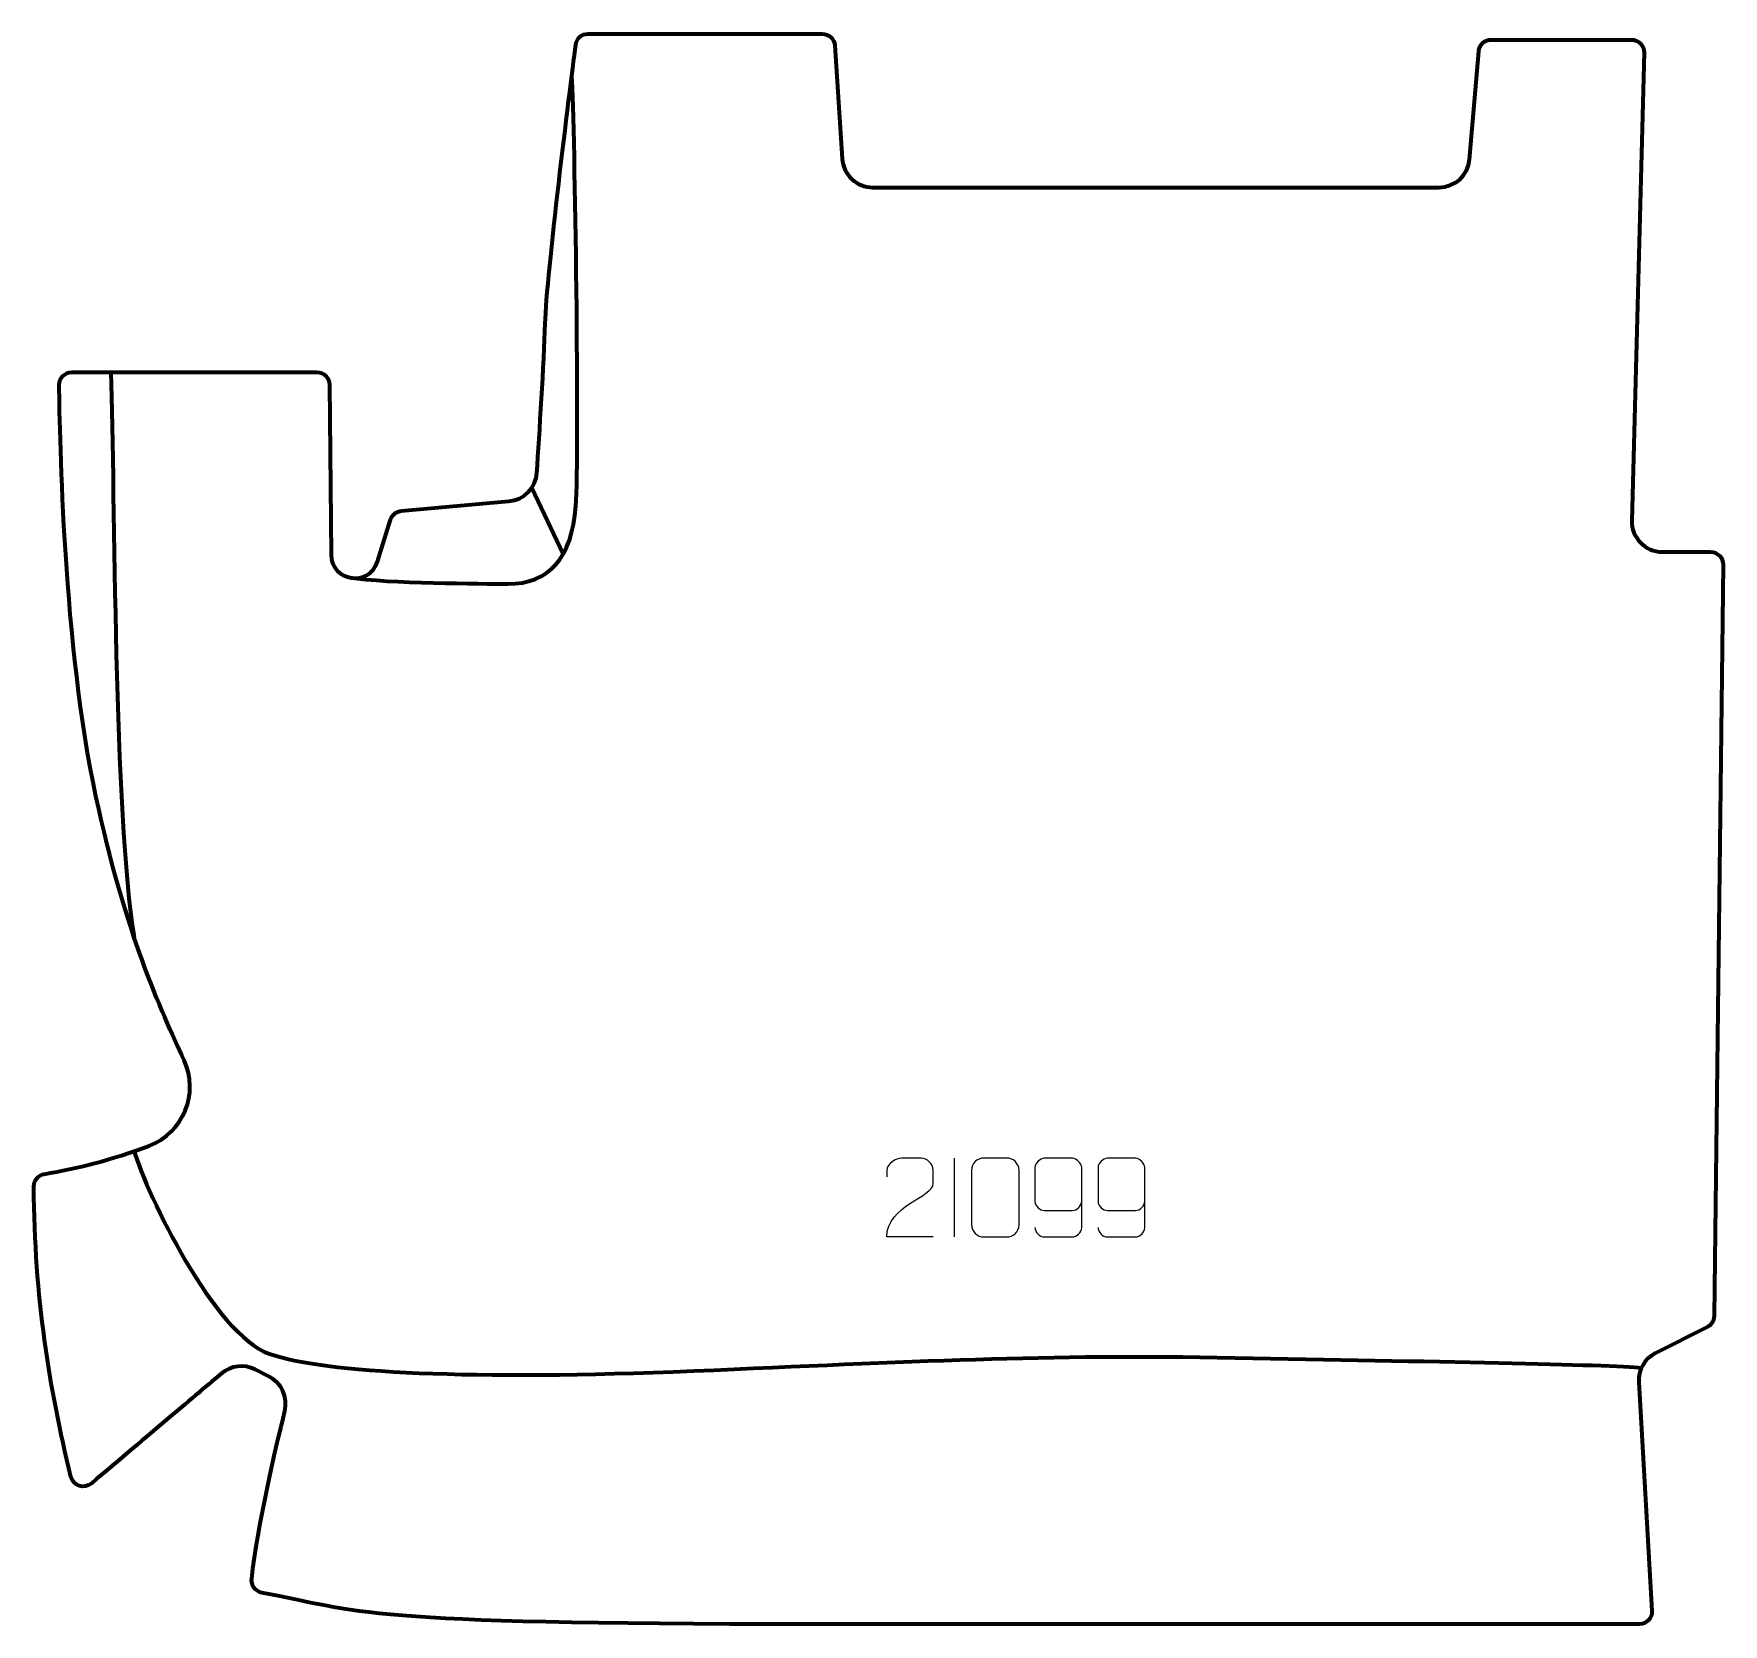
# Model space of a CAD drawing. Header units: millimetres. Extents: x -268 to 268, y -252 to 252.
import ezdxf

# ---------------------------------------------------------------- set-up
doc = ezdxf.new("R2010")
doc.units = ezdxf.units.MM
doc.header["$MEASUREMENT"] = 0
for name, color, linetype in [('layer 1', 7, 'Continuous'), ('layer 2', 7, 'Continuous'), ('layer 3', 7, 'Continuous')]:
    doc.layers.add(name, color=color, linetype=linetype)

msp = doc.modelspace()

# ---------------------------------------------------------------- linework, layer by layer
at = {"layer": 'layer 1', "color": 250, "lineweight": 9}
for points, knots in [([(17.3739, -129.2736), (12.4595, -129.2733), (7.5451, -129.2733), (2.631, -129.2736), (2.631, -129.2736), (2.631, -119.3413), (17.282, -116.7001), (17.3739, -112.3898), (17.3739, -112.3898), (17.3736, -110.9657), (17.3736, -109.542), (17.3739, -108.1187), (17.3739, -108.1187), (17.357, -106.0416), (15.2342, -104.3168), (13.5632, -104.2995), (13.5632, -104.2995), (11.49, -104.2999), (9.4171, -104.2999), (7.3447, -104.2995), (7.3447, -104.2995), (5.5226, -104.283), (2.6979, -106.0751), (2.631, -108.1687), (2.631, -108.1687), (2.631, -108.1687), (2.631, -110.2235), (2.631, -110.2235)], [0, 0, 0, 0, 0.125, 0.125, 0.125, 0.125, 0.25, 0.25, 0.25, 0.25, 0.375, 0.375, 0.375, 0.375, 0.5, 0.5, 0.5, 0.5, 0.625, 0.625, 0.625, 0.625, 0.75, 0.75, 0.75, 0.75, 1, 1, 1, 1]), ([(33.4219, -104.2872), (35.788, -104.2872), (38.1545, -104.2872), (40.521, -104.2872), (40.521, -104.2872), (42.5015, -104.2516), (44.5275, -105.7459), (44.5546, -108.188), (44.5546, -108.188), (44.5542, -113.9454), (44.5542, -119.7032), (44.5546, -125.4614), (44.5546, -125.4614), (44.4125, -127.789), (42.7061, -129.2713), (40.521, -129.2821), (40.521, -129.2821), (38.1486, -129.2817), (35.7762, -129.2817), (33.4042, -129.2821), (33.4042, -129.2821), (31.4457, -129.3877), (29.4393, -127.4998), (29.4507, -125.4788), (29.4507, -125.4788), (29.4511, -119.6982), (29.4511, -113.9179), (29.4507, -108.1381), (29.4507, -108.1381), (29.455, -105.9961), (31.2321, -104.2736), (33.4219, -104.2872)], [0, 0, 0, 0, 0.11111111, 0.11111111, 0.11111111, 0.11111111, 0.22222222, 0.22222222, 0.22222222, 0.22222222, 0.33333333, 0.33333333, 0.33333333, 0.33333333, 0.44444444, 0.44444444, 0.44444444, 0.44444444, 0.55555556, 0.55555556, 0.55555556, 0.55555556, 0.66666667, 0.66666667, 0.66666667, 0.66666667, 0.77777778, 0.77777778, 0.77777778, 0.77777778, 1, 1, 1, 1]), ([(49.5726, -126.3272), (49.5967, -127.6667), (50.9529, -129.32), (52.5248, -129.2856), (52.5248, -129.2856), (55.5096, -129.2853), (58.4948, -129.2853), (61.4802, -129.2856), (61.4802, -129.2856), (62.6993, -129.3006), (64.4275, -127.863), (64.4325, -126.3272), (64.4325, -126.3272), (64.4322, -119.9668), (64.4322, -113.606), (64.4325, -107.2452), (64.4325, -107.2452), (64.4278, -106.0823), (62.6993, -104.3112), (61.4802, -104.2868), (61.4802, -104.2868), (58.4948, -104.2871), (55.5096, -104.2871), (52.5248, -104.2868), (52.5248, -104.2868), (51.2467, -104.3306), (49.577, -105.9451), (49.5726, -107.2452), (49.5726, -107.2452), (49.5726, -110.8286), (49.5726, -114.4116), (49.5726, -117.9944), (49.5726, -117.9944), (49.6111, -119.4726), (51.1938, -120.9055), (52.5248, -120.9034), (52.5248, -120.9034), (55.5096, -120.9037), (58.4948, -120.9037), (61.4802, -120.9034), (61.4802, -120.9034), (62.8097, -120.9084), (64.4527, -119.4012), (64.411, -117.9726)], [0, 0, 0, 0, 0.08333333, 0.08333333, 0.08333333, 0.08333333, 0.16666667, 0.16666667, 0.16666667, 0.16666667, 0.25, 0.25, 0.25, 0.25, 0.33333333, 0.33333333, 0.33333333, 0.33333333, 0.41666667, 0.41666667, 0.41666667, 0.41666667, 0.5, 0.5, 0.5, 0.5, 0.58333333, 0.58333333, 0.58333333, 0.58333333, 0.66666667, 0.66666667, 0.66666667, 0.66666667, 0.75, 0.75, 0.75, 0.75, 0.83333333, 0.83333333, 0.83333333, 0.83333333, 1, 1, 1, 1]), ([(69.5726, -126.3272), (69.5967, -127.6667), (70.9529, -129.32), (72.5248, -129.2856), (72.5248, -129.2856), (75.5096, -129.2853), (78.4948, -129.2853), (81.4802, -129.2856), (81.4802, -129.2856), (82.6993, -129.3006), (84.4275, -127.863), (84.4325, -126.3272), (84.4325, -126.3272), (84.4322, -119.9668), (84.4322, -113.606), (84.4325, -107.2452), (84.4325, -107.2452), (84.4278, -106.0823), (82.6993, -104.3112), (81.4802, -104.2868), (81.4802, -104.2868), (78.4948, -104.2871), (75.5096, -104.2871), (72.5248, -104.2868), (72.5248, -104.2868), (71.2467, -104.3306), (69.577, -105.9451), (69.5726, -107.2452), (69.5726, -107.2452), (69.5726, -110.8286), (69.5726, -114.4116), (69.5726, -117.9944), (69.5726, -117.9944), (69.6111, -119.4726), (71.1938, -120.9055), (72.5248, -120.9034), (72.5248, -120.9034), (75.5096, -120.9037), (78.4948, -120.9037), (81.4802, -120.9034), (81.4802, -120.9034), (82.8097, -120.9084), (84.4527, -119.4012), (84.411, -117.9726)], [0, 0, 0, 0, 0.08333333, 0.08333333, 0.08333333, 0.08333333, 0.16666667, 0.16666667, 0.16666667, 0.16666667, 0.25, 0.25, 0.25, 0.25, 0.33333333, 0.33333333, 0.33333333, 0.33333333, 0.41666667, 0.41666667, 0.41666667, 0.41666667, 0.5, 0.5, 0.5, 0.5, 0.58333333, 0.58333333, 0.58333333, 0.58333333, 0.66666667, 0.66666667, 0.66666667, 0.66666667, 0.75, 0.75, 0.75, 0.75, 0.83333333, 0.83333333, 0.83333333, 0.83333333, 1, 1, 1, 1])]:
    msp.add_open_spline(points, degree=3, knots=knots, dxfattribs=at)
msp.add_open_spline([(24.0025, -104.2994), (24.0025, -104.2994), (24.0025, -129.2735), (24.0025, -129.2735)], degree=3, dxfattribs=at)
at = {"layer": 'layer 2', "color": 230, "lineweight": 200}
msp.add_open_spline([(245.1211, -247.7696), (245.1211, -247.7696), (240.9424, -175.3387), (240.9424, -175.3387), (240.9424, -175.3387), (240.7195, -171.4747), (242.8093, -167.8464), (246.2634, -166.1005), (246.2634, -166.1005), (246.2634, -166.1005), (262.6245, -157.83), (262.6245, -157.83), (262.6245, -157.83), (263.9559, -157.1569), (264.8018, -155.7994), (264.8198, -154.3079), (264.8198, -154.3079), (264.8198, -154.3079), (267.6692, 83.7664), (267.6692, 83.7664), (267.6692, 83.7664), (267.696, 85.9939), (265.8976, 87.8142), (263.6698, 87.8142), (263.6698, 87.8142), (263.6698, 87.8142), (248.4287, 87.8142), (248.4287, 87.8142), (248.4287, 87.8142), (242.9585, 87.8142), (238.5647, 92.3248), (238.7083, 97.7932), (238.7083, 97.7932), (238.7083, 97.7932), (242.5966, 246.0326), (242.5966, 246.0326), (242.5966, 246.0326), (242.6555, 248.2819), (240.8479, 250.1375), (238.5979, 250.1375), (238.5979, 250.1375), (238.5979, 250.1375), (194.2216, 250.1375), (194.2216, 250.1375), (194.2216, 250.1375), (192.1441, 250.1375), (190.4123, 248.5468), (190.2359, 246.4771), (190.2359, 246.4771), (190.2359, 246.4771), (187.3145, 212.2015), (187.3145, 212.2015), (187.3145, 212.2015), (186.8859, 207.1692), (182.6762, 203.3031), (177.6259, 203.3031), (177.6259, 203.3031), (177.6259, 203.3031), (-1.7852, 203.3031), (-1.7852, 203.3031), (-1.7852, 203.3031), (-6.9086, 203.3031), (-11.1532, 207.2785), (-11.4883, 212.391), (-11.4883, 212.391), (-11.4883, 212.391), (-13.8407, 248.2618), (-13.8407, 248.2618), (-13.8407, 248.2618), (-13.9786, 250.365), (-15.7245, 252.0002), (-17.832, 252.0002), (-17.832, 252.0002), (-17.832, 252.0002), (-91.994, 252.0002), (-91.994, 252.0002), (-91.994, 252.0002), (-94.0073, 252.0002), (-95.7063, 250.5072), (-95.9613, 248.5101), (-95.9613, 248.5101), (-97.8593, 233.6494), (-105.1625, 175.6968), (-105.6253, 160.1943), (-105.6253, 160.1943), (-106.0014, 147.5973), (-107.44, 125.0372), (-108.2521, 112.8815), (-108.2521, 112.8815), (-108.5714, 108.1017), (-112.3232, 104.2678), (-117.0948, 103.8441), (-117.0948, 103.8441), (-117.0948, 103.8441), (-151.1351, 100.8229), (-151.1351, 100.8229), (-151.1351, 100.8229), (-152.7427, 100.68), (-154.1072, 99.585), (-154.5948, 98.0462), (-154.5948, 98.0462), (-154.5948, 98.0462), (-158.8045, 84.7521), (-158.8045, 84.7521), (-158.8045, 84.7521), (-161.3801, 76.6188), (-173.3717, 78.4127), (-173.4543, 86.9439), (-173.4543, 86.9439), (-173.4543, 86.9439), (-173.9753, 140.799), (-173.9753, 140.799), (-173.9753, 140.799), (-173.9968, 142.9929), (-175.7812, 144.7602), (-177.9755, 144.7602), (-177.9755, 144.7602), (-177.9755, 144.7602), (-255.6127, 144.7602), (-255.6127, 144.7602), (-255.6127, 144.7602), (-257.8369, 144.7602), (-259.6333, 142.9474), (-259.6125, 140.7235), (-259.6125, 140.7235), (-259.4544, 123.8706), (-258.182, 57.8055), (-247.9906, 10.3781), (-247.9906, 10.3781), (-238.6973, -32.8691), (-227.3058, -57.6489), (-220.0541, -73.2297), (-220.0541, -73.2297), (-215.1374, -83.7929), (-220.2696, -96.2703), (-231.1662, -100.3949), (-231.1662, -100.3949), (-243.1557, -104.9334), (-253.9063, -107.5172), (-264.3464, -109.341), (-264.3464, -109.341), (-266.2754, -109.678), (-267.6844, -111.3544), (-267.6692, -113.3126), (-267.6692, -113.3126), (-267.3947, -148.9312), (-262.821, -176.5509), (-255.9224, -205.2525), (-255.9224, -205.2525), (-255.2257, -208.1522), (-251.7215, -209.3052), (-249.4447, -207.3794), (-249.4447, -207.3794), (-231.4223, -192.1341), (-215.7925, -178.9356), (-208.1937, -172.5214), (-208.1937, -172.5214), (-205.2162, -170.0082), (-201.0277, -169.5165), (-197.5483, -171.2694), (-197.5483, -171.2694), (-197.5483, -171.2694), (-193.1992, -173.4602), (-193.1992, -173.4602), (-193.1992, -173.4602), (-189.1582, -175.4961), (-187.0538, -180.0494), (-188.1266, -184.4457), (-188.1266, -184.4457), (-191.0607, -196.468), (-196.6162, -220.4671), (-198.6366, -237.6322), (-198.6366, -237.6322), (-198.8821, -239.7178), (-197.4664, -241.6327), (-195.403, -242.0247), (-195.403, -242.0247), (-163.7373, -248.0378), (-166.0699, -252.0002), (-21.8025, -252.0002), (-21.8025, -252.0002), (-21.8025, -252.0002), (241.1276, -252.0002), (241.1276, -252.0002), (241.1276, -252.0002), (243.4274, -252.0002), (245.2534, -250.0655), (245.1211, -247.7696)], degree=3, knots=[0, 0, 0, 0, 0.02083333, 0.02083333, 0.02083333, 0.02083333, 0.04166667, 0.04166667, 0.04166667, 0.04166667, 0.0625, 0.0625, 0.0625, 0.0625, 0.08333333, 0.08333333, 0.08333333, 0.08333333, 0.10416667, 0.10416667, 0.10416667, 0.10416667, 0.125, 0.125, 0.125, 0.125, 0.14583333, 0.14583333, 0.14583333, 0.14583333, 0.16666667, 0.16666667, 0.16666667, 0.16666667, 0.1875, 0.1875, 0.1875, 0.1875, 0.20833333, 0.20833333, 0.20833333, 0.20833333, 0.22916667, 0.22916667, 0.22916667, 0.22916667, 0.25, 0.25, 0.25, 0.25, 0.27083333, 0.27083333, 0.27083333, 0.27083333, 0.29166667, 0.29166667, 0.29166667, 0.29166667, 0.3125, 0.3125, 0.3125, 0.3125, 0.33333333, 0.33333333, 0.33333333, 0.33333333, 0.35416667, 0.35416667, 0.35416667, 0.35416667, 0.375, 0.375, 0.375, 0.375, 0.39583333, 0.39583333, 0.39583333, 0.39583333, 0.41666667, 0.41666667, 0.41666667, 0.41666667, 0.4375, 0.4375, 0.4375, 0.4375, 0.45833333, 0.45833333, 0.45833333, 0.45833333, 0.47916667, 0.47916667, 0.47916667, 0.47916667, 0.5, 0.5, 0.5, 0.5, 0.52083333, 0.52083333, 0.52083333, 0.52083333, 0.54166667, 0.54166667, 0.54166667, 0.54166667, 0.5625, 0.5625, 0.5625, 0.5625, 0.58333333, 0.58333333, 0.58333333, 0.58333333, 0.60416667, 0.60416667, 0.60416667, 0.60416667, 0.625, 0.625, 0.625, 0.625, 0.64583333, 0.64583333, 0.64583333, 0.64583333, 0.66666667, 0.66666667, 0.66666667, 0.66666667, 0.6875, 0.6875, 0.6875, 0.6875, 0.70833333, 0.70833333, 0.70833333, 0.70833333, 0.72916667, 0.72916667, 0.72916667, 0.72916667, 0.75, 0.75, 0.75, 0.75, 0.77083333, 0.77083333, 0.77083333, 0.77083333, 0.79166667, 0.79166667, 0.79166667, 0.79166667, 0.8125, 0.8125, 0.8125, 0.8125, 0.83333333, 0.83333333, 0.83333333, 0.83333333, 0.85416667, 0.85416667, 0.85416667, 0.85416667, 0.875, 0.875, 0.875, 0.875, 0.89583333, 0.89583333, 0.89583333, 0.89583333, 0.91666667, 0.91666667, 0.91666667, 0.91666667, 0.9375, 0.9375, 0.9375, 0.9375, 0.95833333, 0.95833333, 0.95833333, 0.95833333, 1, 1, 1, 1], dxfattribs=at)
at = {"layer": 'layer 3', "color": 142, "lineweight": 200}
for points, knots in [([(-167.5381, 79.6859), (-155.6689, 77.7936), (-125.4909, 77.7534), (-117.4172, 77.6973), (-117.4172, 77.6973), (-104.5701, 77.6073), (-97.0997, 85.862), (-95.9041, 102.2972), (-95.9041, 102.2972), (-94.7089, 118.7324), (-96.131, 222.8262), (-97.2129, 238.6119)], [0, 0, 0, 0, 0.25, 0.25, 0.25, 0.25, 0.5, 0.5, 0.5, 0.5, 1, 1, 1, 1]), ([(-235.9061, -102.111), (-231.8689, -115.5448), (-210.3534, -160.3683), (-193.0217, -166.3448), (-193.0217, -166.3448), (-175.6901, -172.3212), (-128.4761, -174.7119), (-58.5513, -171.7236), (-58.5513, -171.7236), (11.3731, -168.7355), (52.6106, -166.3448), (112.9727, -167.54), (112.9727, -167.54), (173.3351, -168.7355), (232.4828, -169.6436), (241.7955, -170.7633)], [0, 0, 0, 0, 0.2, 0.2, 0.2, 0.2, 0.4, 0.4, 0.4, 0.4, 0.6, 0.6, 0.6, 0.6, 1, 1, 1, 1])]:
    msp.add_open_spline(points, degree=3, knots=knots, dxfattribs=at)
for points in [[(-243.224, 144.7604), (-242.0288, 106.182), (-242.3339, 4.0828), (-235.906, -34.2159)], [(-109.8744, 108.1215), (-109.8744, 108.1215), (-99.9049, 87.1708), (-99.9049, 87.1708)]]:
    msp.add_open_spline(points, degree=3, dxfattribs=at)

doc.saveas('drawing.dxf')
